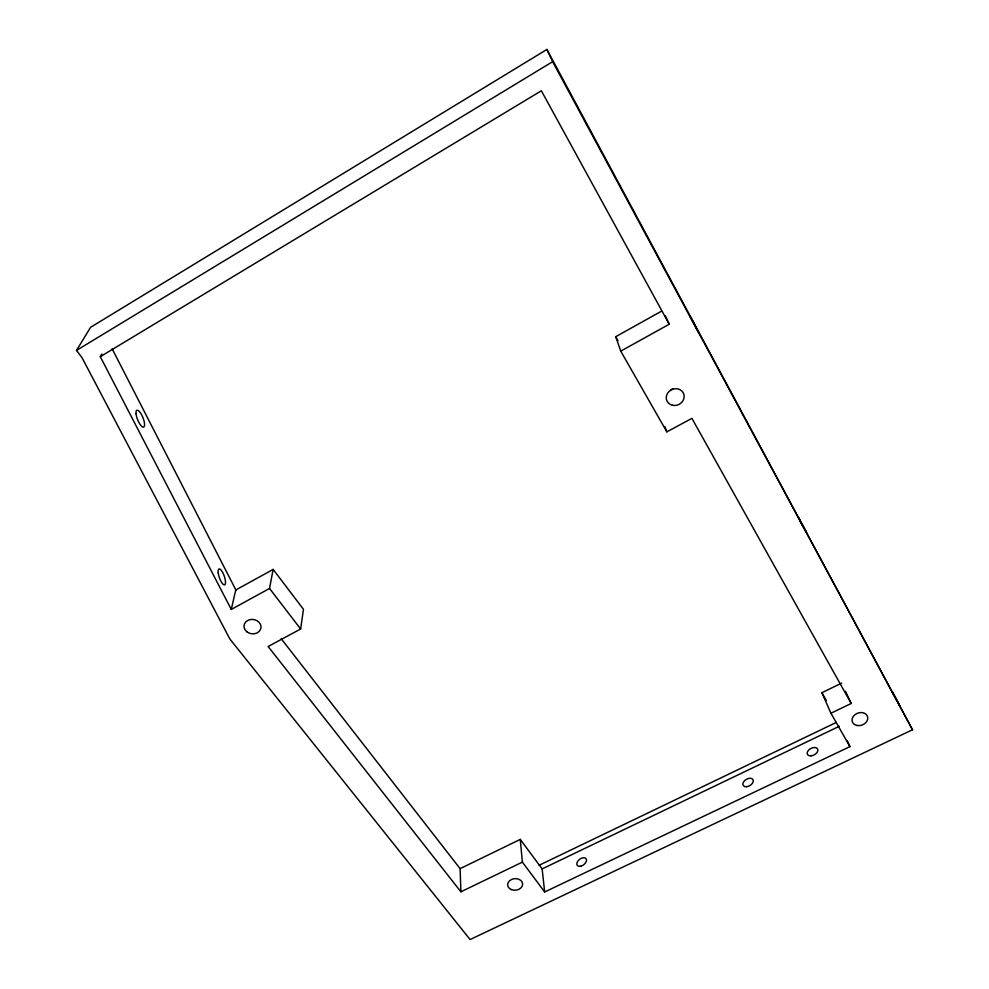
<?xml version="1.0" encoding="UTF-8"?>
<svg xmlns="http://www.w3.org/2000/svg" width="989" height="989" viewBox="0 0 989 989"><rect width="100%" height="100%" fill="white"/><g stroke="black" fill="none" stroke-linecap="round" stroke-linejoin="round"><path stroke-width="1.48" d="M460.899 891.794L460.095 868.651L520.263 839.389L522.377 862.124L460.899 891.794L268.13 646.509L300.631 629.004L303.462 609.311L273.149 569.404L235.753 590L231.265 609.434L269.54 588.467L273.149 569.404M231.265 609.434L100.285 356.695L101.793 354M76.487 350.427L90.592 327.297L546.905 49.45L912.513 729.758L470.084 939.55L229.844 638.968L81.926 357.486L76.487 350.427L552.641 61.677L546.905 49.45M100.285 356.695L541.354 90.778L669.219 324.231L620.746 351.132L666.846 431.859L691.917 418.359L851.183 703.476L830.933 713.242L821.896 692.708L841.676 683.09M620.746 351.132L615.702 336.705L661.554 311.152M539.203 865.239L836.36 722.39M847.449 741.033L849.934 746.621L544.679 891.967L542.133 868.911L839.241 726.309M281.16 638.684L460.095 868.651M269.54 588.467L300.631 629.004M522.377 862.124L544.679 891.967M520.263 839.389L542.133 868.911M892.313 691.744L899.767 705.825L892.301 691.768M830.933 713.242L849.934 746.621M615.702 336.705L618.001 340.735M821.896 692.708L826.396 700.62M552.641 61.677L912.513 729.758M802.574 525.085L806.517 532.651L798.58 517.729L802.512 525.283M112.103 348.746L236.111 590.433M845.471 691.249L851.183 703.476M665.424 315.936L669.219 324.231M664.831 426.531L666.846 431.859M672.829 388.85A8.889 8.085 -25.7 0 1 670.678 389.703M698.568 332.168L690.025 316.196L698.568 332.168M580.939 866.154A5.551 3.412 -37.3 0 0 586.193 858.835A5.551 3.412 -37.3 0 0 577.836 861.11A5.551 3.412 -37.3 0 0 580.939 866.154M746.51 786.712A5.699 3.597 -30.6 0 0 753.173 780.024A5.699 3.597 -30.6 0 0 744.519 780.717A5.699 3.597 -30.6 0 0 746.51 786.712M811.128 755.856A5.786 3.647 -27.9 0 0 817.73 749.168A5.786 3.647 -27.9 0 0 808.73 749.983A5.786 3.647 -27.9 0 0 811.128 755.856M136.049 413.736A9.111 2.856 68.2 0 0 143.009 427.174A9.111 2.856 68.2 0 0 141.81 415.157A9.111 2.856 68.2 0 0 136.049 413.736M218.223 572.99A8.468 2.571 70.6 0 0 224.392 584.919A8.468 2.571 70.6 0 0 222.822 572.742A8.468 2.571 70.6 0 0 218.223 572.99M247.003 631.884A8.53 7.195 8.8 0 0 260.873 628.312A8.53 7.195 8.8 0 0 249.673 619.707A8.53 7.195 8.8 0 0 247.003 631.884M511.35 889.581A7.504 5.798 -5.2 0 0 522.637 884.191A7.504 5.798 -5.2 0 0 511.424 879.518A7.504 5.798 -5.2 0 0 511.35 889.581M856.969 725.481A8.06 6.342 -19.7 0 0 867.712 717.198A8.06 6.342 -19.7 0 0 855.052 714.602A8.06 6.342 -19.7 0 0 856.969 725.481M672.372 405.255A9.111 8.246 -25 0 0 683.98 394.784A9.111 8.246 -25 0 0 669.256 391.261A9.111 8.246 -25 0 0 672.372 405.255"/></g></svg>
